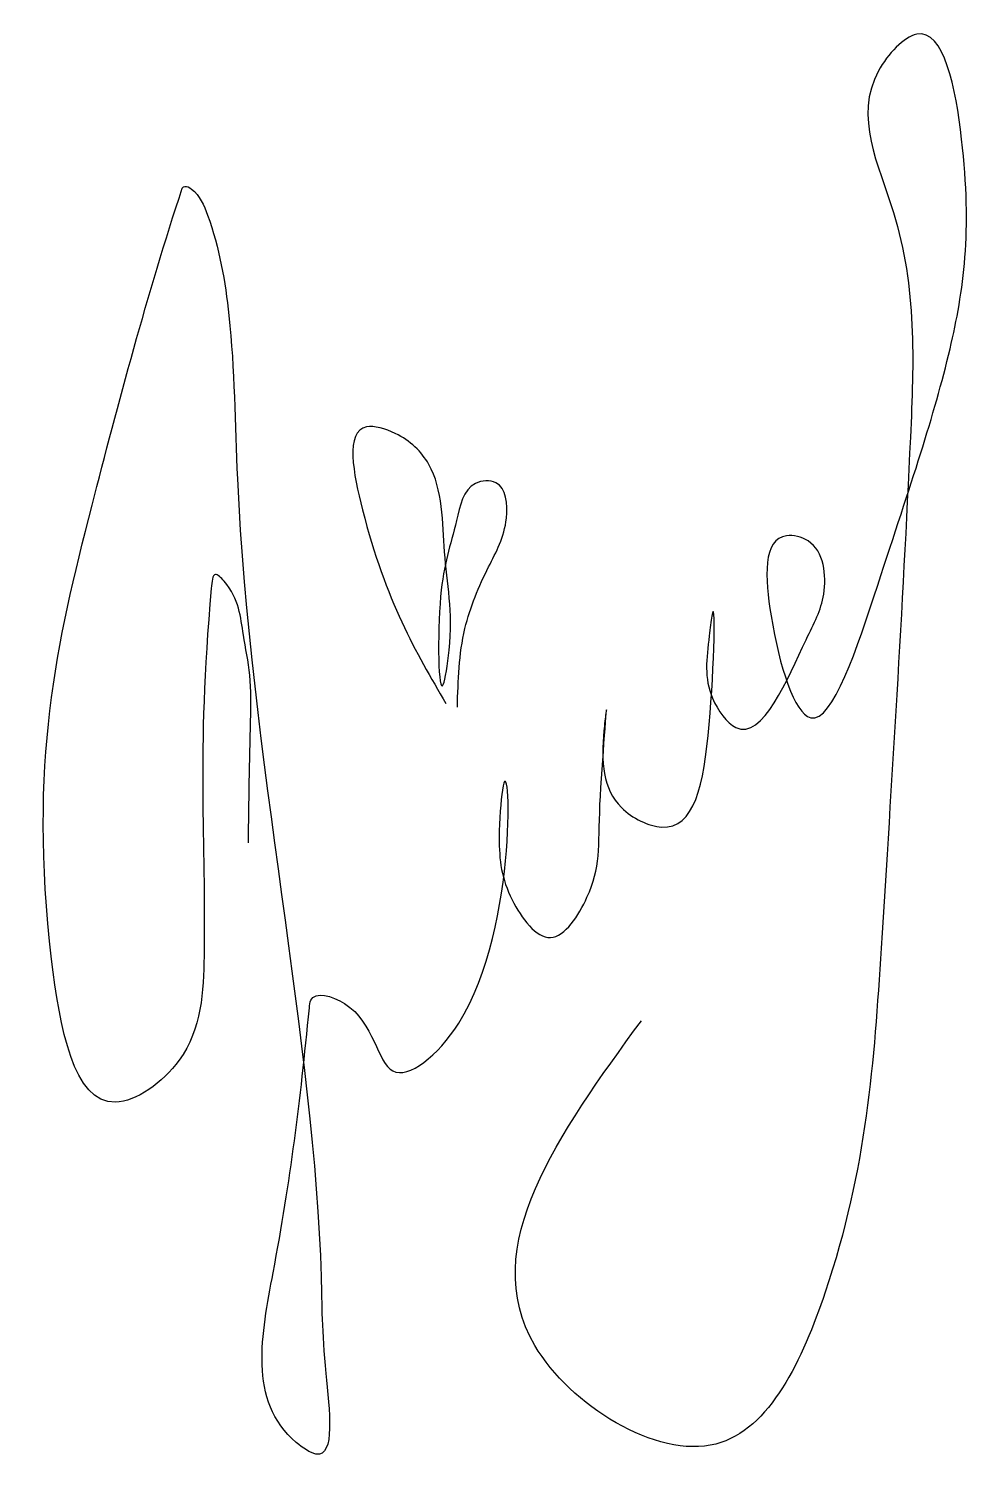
# Model space of a CAD drawing. Header units: millimetres. Extents: x 5.23 to 9.19, y -0.37 to 5.63.
import ezdxf

# ---------------------------------------------------------------- set-up
doc = ezdxf.new("R2010")
doc.units = ezdxf.units.MM

msp = doc.modelspace()

# ---------------------------------------------------------------- linework, layer by layer
at = {"color": 5}
for points in [[(6.1565, 2.2152), (6.1658, 2.7265), (6.1627, 2.9184), (6.1357, 3.0865), (6.0547, 3.312), (6.0182, 3.3405), (6.0008, 3.2818), (5.9707, 1.7399), (5.8663, 1.3031), (5.5989, 1.1271), (5.3315, 1.7268), (5.5011, 3.6303), (5.8794, 4.9602), (5.88, 4.9618), (5.8895, 4.9674), (5.9181, 4.9566), (5.9852, 4.8476), (6.075, 4.4257), (6.1106, 3.741), (6.4617, 0.3946), (6.4814, -0.0094), (6.44, -0.3477), (6.3571, -0.2993), (6.2604, 0.4116), (6.4123, 1.523), (6.4185, 1.5549), (6.5599, 1.5412), (6.7627, 1.2585), (7.0389, 1.4595), (7.2223, 2.4363), (7.2087, 2.2374), (7.2632, 1.9757), (7.4241, 1.8176), (7.5768, 1.9866), (7.6314, 2.3764), (7.6559, 2.7579), (7.6477, 2.6843), (7.7214, 2.3627), (7.8904, 2.281), (8.0895, 2.7116), (8.1007, 3.1649), (8.0898, 3.0831), (8.1034, 2.8215), (8.2016, 2.6988), (8.4961, 3.0668), (8.5697, 3.2575), (8.5043, 3.481), (8.4143, 3.5028), (8.3489, 3.1676), (8.5152, 2.7397), (8.7961, 3.2957), (9.0995, 4.2866), (9.1484, 5.1658), (8.9599, 5.6054), (8.7994, 5.4519), (8.8622, 4.8588), (8.9334, 3.9166), (8.8105, 1.7732), (8.5758, 0.3306), (8.1178, -0.3057), (7.3582, 0.1073), (7.805, 1.4693)], [(7.0331, 2.7846), (7.0651, 3.1133), (7.1643, 3.3723), (7.2388, 3.5762), (7.1947, 3.7249), (7.1092, 3.7222), (7.0298, 3.5672), (6.9631, 3.2483), (6.9741, 2.8792), (6.9989, 3.0224), (6.9796, 3.4357), (6.9135, 3.8021), (6.7729, 3.9316), (6.6516, 3.9591), (6.6351, 3.612), (6.9852, 2.7993)]]:
    msp.add_spline(points, degree=3, dxfattribs=at)

doc.saveas('drawing.dxf')
